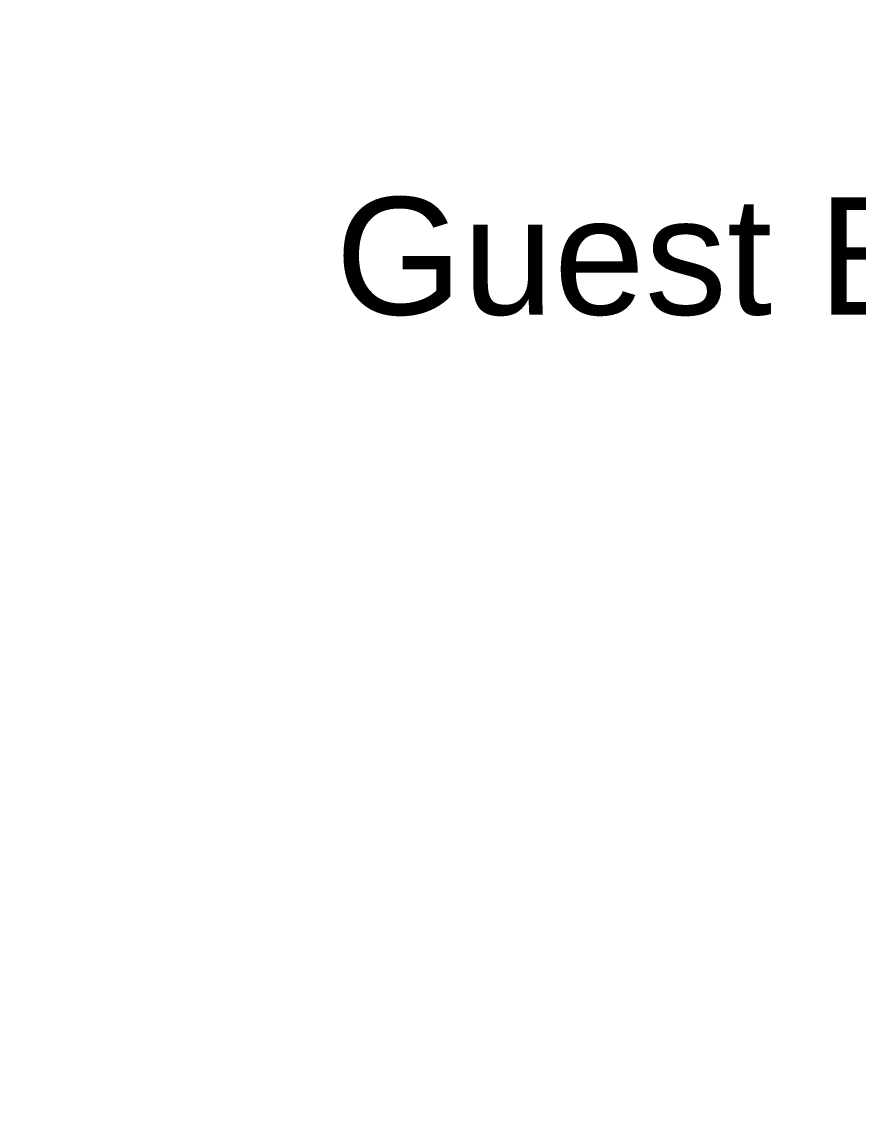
# Model space of a CAD drawing. Header units: inches. Extents: x 49 to 4147, y 45 to 8713.
# Drawn here: x 2283 to 2340.1, y 254.3 to 328 of the extents above; entities that cross this region are included whole.
import ezdxf

# ---------------------------------------------------------------- set-up
doc = ezdxf.new("R2010")
doc.units = ezdxf.units.IN
doc.header["$LTSCALE"] = 10
doc.header["$MEASUREMENT"] = 0
doc.layers.add('dim-u4', color=7, linetype='Continuous')
doc.styles.get("Standard").update_dxf_attribs({"font": 'arial.ttf'})
doc.dimstyles.get("Standard").update_dxf_attribs({"dimtxt": 12, "dimasz": 12, "dimexe": 0.18, "dimexo": 0.0625, "dimgap": 0.09, "dimtad": 0, "dimtih": 1, "dimtoh": 1, "dimdec": 3, "dimzin": 0, "dimdsep": 46, "dimlunit": 4, "dimtxsty": 'Standard', "dimcen": 0.09, "dimadec": 0, "dimazin": 0, "dimtfac": 1, "dimtdec": 3, "dimtofl": 0, "dimtmove": 0, "dimatfit": 3, "dimfxl": 1, "dimtolj": 1, "dimtzin": 0, "dimarcsym": 0})

# ---------------------------------------------------------------- blocks, each defined once
blk = doc.blocks.new('*D204')
at = {"layer": 'Defpoints', "color": 0, "transparency": 16777216}
for p in [(2266.901, 463.572), (2291.641, 108.684), (2234.599, 104.707)]:
    blk.add_point(p, dxfattribs=at)
at = {"layer": 'dim-u4', "color": 0, "lineweight": -2, "transparency": 16777216}
for p, q in [((2266.838, 463.568), (2209.679, 459.583)), ((2210.693, 447.625), (2221.23, 296.475)), ((2233.765, 116.678), (2223.227, 267.828)), ((2291.579, 108.679), (2234.42, 104.695))]:
    blk.add_line(p, q, dxfattribs=at)
at = {"layer": 'dim-u4', "color": 0, "transparency": 16777216}
for points in [[(2212.688, 447.764), (2208.698, 447.486), (2209.859, 459.596)], [(2235.76, 116.817), (2231.769, 116.539), (2234.599, 104.707)]]:
    blk.add_solid(points, dxfattribs=at)
at = {"layer": 'dim-u4', "color": 0, "transparency": 16777216, "insert": (2222.229, 282.152), "char_height": 12, "attachment_point": 5}
blk.add_mtext('\\A1;29\'-7{\\H1.000000x;\\S3/4;}"', dxfattribs=at)

msp = doc.modelspace()

# ---------------------------------------------------------------- texts
at = {"layer": 'dim-u4'}
msp.add_text('Guest Bath', height=8, dxfattribs=at).set_placement((2304.4007, 308.02513))

# ---------------------------------------------------------------- dimensions: what is measured, and where the dimension line sits
dim = msp.add_aligned_dim(p1=(2266.90071, 463.57248), p2=(2291.64121, 108.68381), distance=-57.18056, dimstyle='Standard', dxfattribs=at)
dim.commit()
dim.dimension.update_dxf_attribs({"geometry": '*D204', "text_midpoint": (2222.22884, 282.15155)})

doc.saveas('drawing.dxf')
